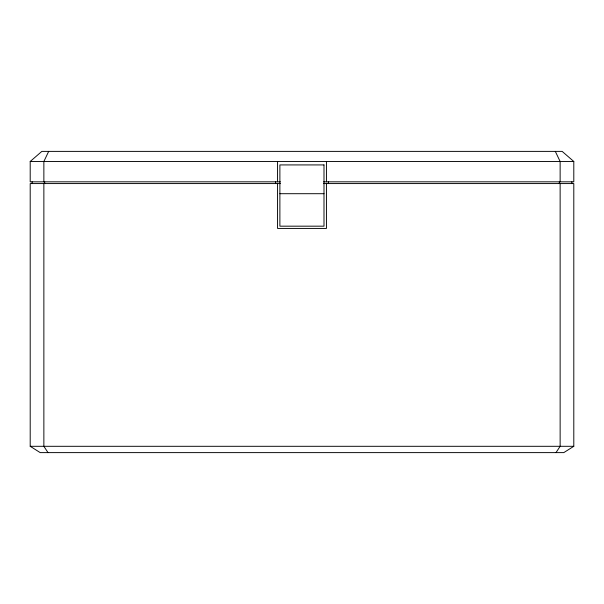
<?xml version="1.0" encoding="UTF-8"?>
<svg xmlns="http://www.w3.org/2000/svg" width="604" height="604" viewBox="0 0 604 604"><rect width="100%" height="100%" fill="white"/><g stroke="black" fill="none" stroke-linecap="round" stroke-linejoin="round"><path stroke-width="0.91" d="M48.69 151.385L43.866 161.487L43.866 181.827M555.99 452.615L560.135 446.303L560.135 183.571M280.377 181.827L30.2 181.827L30.2 161.487L41.85 151.385L562.15 151.385L573.8 161.487L573.8 181.827L323.623 181.827M323.623 183.571L573.8 183.571L573.8 446.303L563.789 452.615L40.211 452.615L30.2 446.303L30.2 183.571L280.377 183.571M30.2 161.487L573.8 161.487M279.886 193.703L323.993 193.703M30.2 446.303L573.8 446.303M48.01 452.615L43.866 446.303L43.866 183.571M555.31 151.385L560.135 161.487L560.135 181.827M571.86 181.827L571.86 183.578M559.327 181.827L559.327 183.578M328.38 181.827L328.38 183.578M326.439 161.487L326.439 181.827M326.439 183.571L326.439 228.433L277.561 228.433L277.561 183.571M277.561 161.487L277.561 181.827M275.62 181.827L275.62 183.578M44.673 181.827L44.673 183.578M32.14 181.827L32.14 183.578M323.993 164.922L279.886 164.922L279.886 226.175L323.993 226.175L323.993 164.922"/></g></svg>
